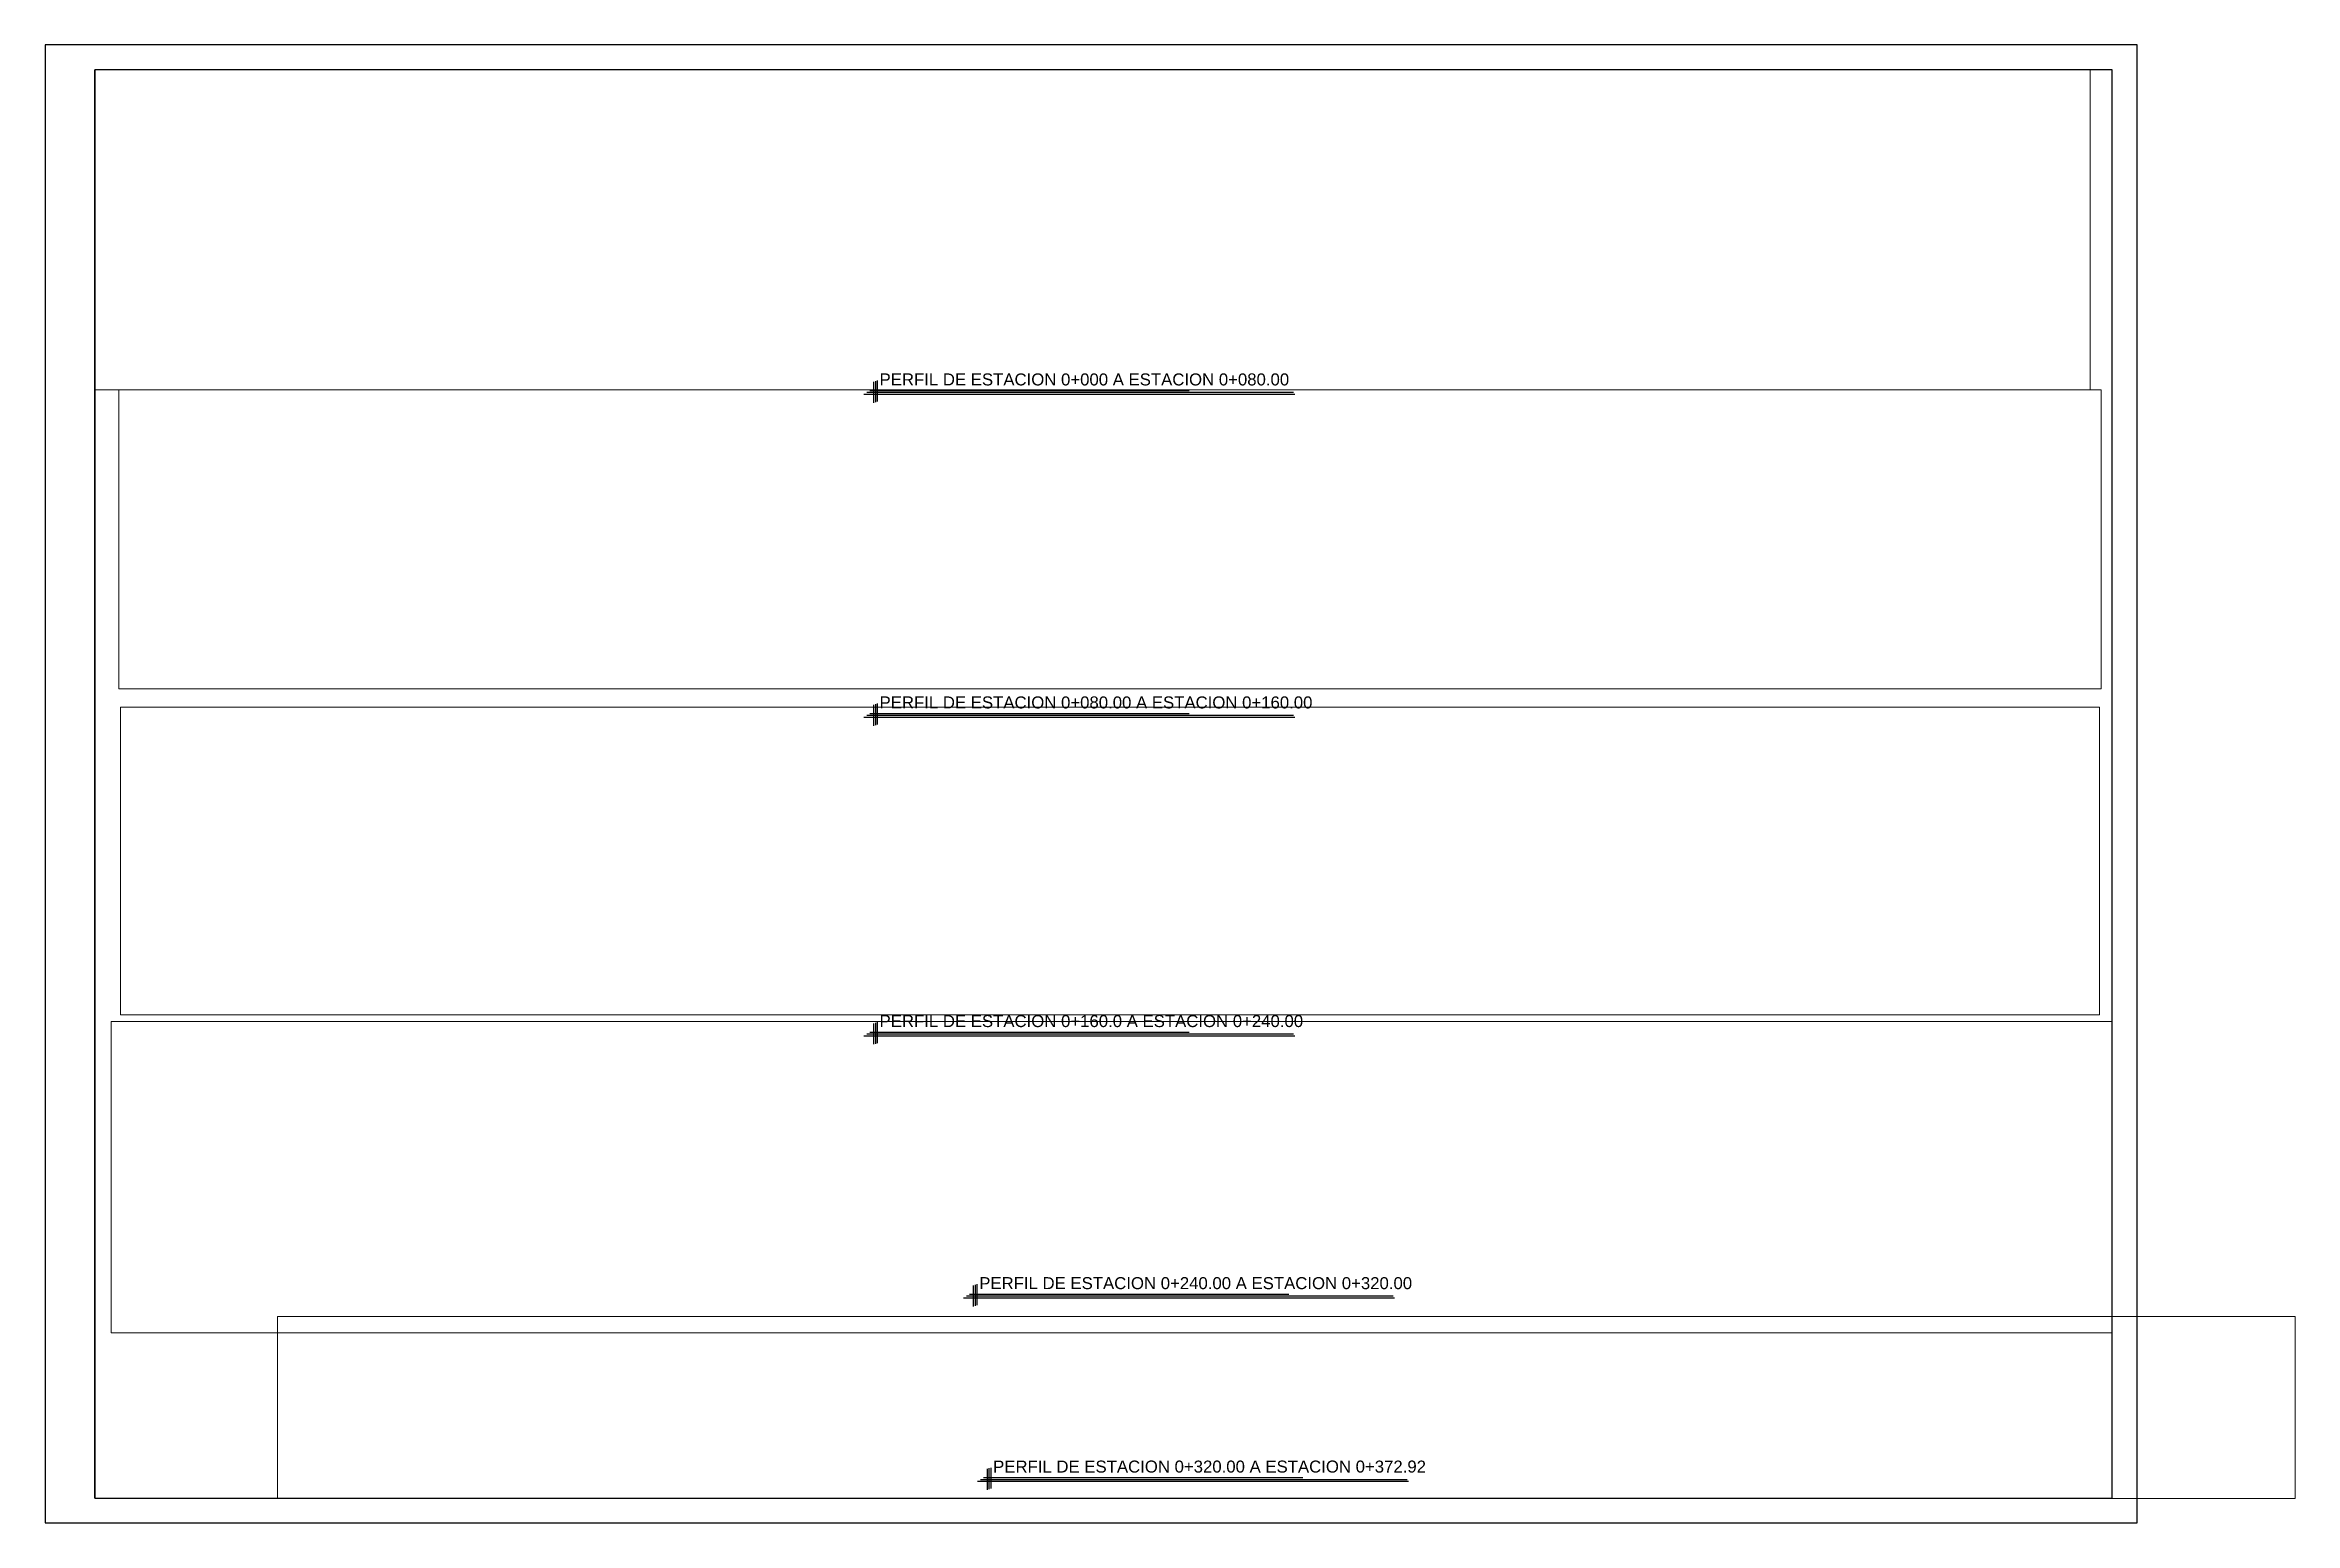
# Paper-space layout 'Layout1' of a CAD drawing. Header units: metres. Extents: x 60 to 965, y 152 to 746.
import ezdxf

# ---------------------------------------------------------------- set-up
doc = ezdxf.new("R2010")
doc.units = ezdxf.units.M
for name, color, linetype in [('CVL_CURV_D', 6, 'Continuous'), ('DETALLES', 7, 'Continuous'), ('PUNTOS V', 4, 'Continuous')]:
    doc.layers.add(name, color=color, linetype=linetype)
doc.styles.get("Standard").update_dxf_attribs({"font": 'arial.ttf'})

psp = doc.layouts.get("Layout1")

# ---------------------------------------------------------------- linework, layer by layer
at = {"layer": 'CVL_CURV_D', "color": 1}
for p, q in [((390.61, 606.22), (562.09, 606.22)), ((391.82, 606.95), (520.11, 606.95)), ((393.29, 610.47), (393.29, 602.03)), ((394.01, 610.71), (394.01, 602.27)), ((394.73, 610.95), (394.73, 602.51)), ((389.41, 605.5), (562.58, 605.5)), ((393.29, 480.65), (393.29, 472.22)), ((394.01, 480.89), (394.01, 472.46)), ((394.73, 481.13), (394.73, 472.7)), ((389.41, 475.68), (562.58, 475.68)), ((390.61, 476.41), (562.09, 476.41)), ((391.82, 477.13), (520.11, 477.13)), ((394.01, 352.83), (394.01, 344.4)), ((394.73, 353.07), (394.73, 344.64)), ((389.41, 347.62), (562.58, 347.62)), ((390.61, 348.35), (562.09, 348.35)), ((391.82, 349.07), (520.11, 349.07)), ((393.29, 352.59), (393.29, 344.16)), ((433.36, 247.26), (433.36, 238.83)), ((434.08, 247.51), (434.08, 239.07)), ((434.81, 247.75), (434.81, 239.31)), ((429.48, 242.3), (602.66, 242.3)), ((430.69, 243.02), (602.16, 243.02)), ((431.89, 243.74), (560.19, 243.74)), ((438.94, 173.54), (438.94, 165.1)), ((439.67, 173.78), (439.67, 165.34)), ((440.39, 174.02), (440.39, 165.59)), ((435.07, 168.57), (608.24, 168.57)), ((436.27, 169.29), (607.74, 169.29)), ((437.48, 170.02), (565.77, 170.02))]:
    psp.add_line(p, q, dxfattribs=at)
at = {"layer": 'Defpoints', "color": 1}
psp.add_lwpolyline([(60.2, 151.79), (901.2, 151.79), (901.2, 745.79), (60.2, 745.79)], close=True, dxfattribs=at)
at = {"layer": 'PUNTOS V', "color": 226}
psp.add_lwpolyline([(80.2, 161.79), (891.2, 161.79), (891.2, 735.79), (80.2, 735.79)], close=True, dxfattribs=at)
at = {"layer": 'PUNTOS V', "color": 1}
psp.add_lwpolyline([(80.2, 161.79), (80.2, 735.79)], dxfattribs=at)

# ---------------------------------------------------------------- texts
at = {"layer": 'DETALLES', "color": 2, "char_height": 4.82, "attachment_point": 1}
for s, insert, width in [('\\pt134.95981;PERFIL DE ESTACION 0+000 A ESTACION 0+080.00', (395.68, 613.79, -493.99), 172.6216), ('\\pt134.95981;PERFIL DE ESTACION 0+080.00 A ESTACION 0+160.00', (395.68, 483.98, -493.99), 190.3088), ('\\pt134.95981;PERFIL DE ESTACION 0+160.0 A ESTACION 0+240.00', (395.68, 355.92, -493.99), 172.6216), ('\\pt134.95981;PERFIL DE ESTACION 0+240.00 A ESTACION 0+320.00', (435.75, 250.59, -493.99), 185.9468), ('\\pt134.95981;PERFIL DE ESTACION 0+320.00 A ESTACION 0+372.92', (441.33, 176.87, -493.99), 189.9129)]:
    psp.add_mtext(s, dxfattribs=dict(at, insert=insert, width=width))

# ---------------------------------------------------------------- viewports
at = {"layer": 'Defpoints', "color": 1}
psp.add_viewport(center=(481.25, 671.51), size=(802.1, 128.5503), view_center_point=(1404.39152, 3578.69466), view_height=14.7026768, dxfattribs=at)
for center, size, view_center_point, view_height, status in [((488.26, 547.17), (796.88, 120.1409), (1483.64737, 3579.067), 13.7408809, 3), ((488.36, 417.87), (795.55, 123.6524), (1563.42827, 3579.51122), 14.1425097, 4), ((488.98, 290.76), (804.44, 125.0344), (1645.07294, 3579.21286), 14.3005778, 5), ((559.17, 198.21), (811, 73.24861), (1721.26466, 3580.56317), 8.37767669, 6)]:
    psp.add_viewport(center=center, size=size, view_center_point=view_center_point, view_height=view_height, status=status, dxfattribs=at)

doc.saveas('drawing.dxf')
